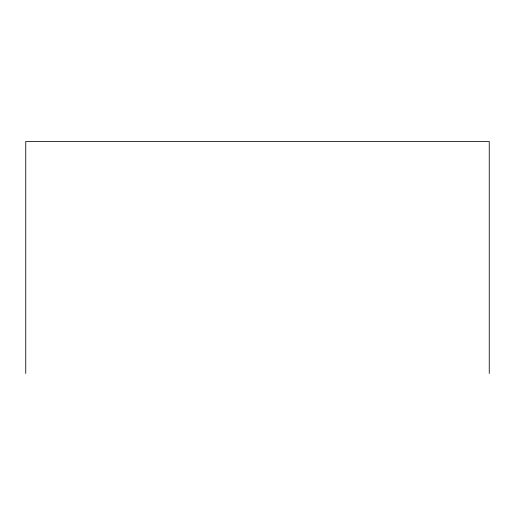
<?xml version="1.0" encoding="UTF-8"?>
<svg xmlns="http://www.w3.org/2000/svg" width="515" height="515" viewBox="0 0 515 515"><rect width="100%" height="100%" fill="white"/><g stroke="black" fill="none" stroke-linecap="round" stroke-linejoin="round"><path stroke-width="0.77" d="M489.25 373.51L489.25 141.49L25.75 141.49L25.75 373.51"/></g></svg>
